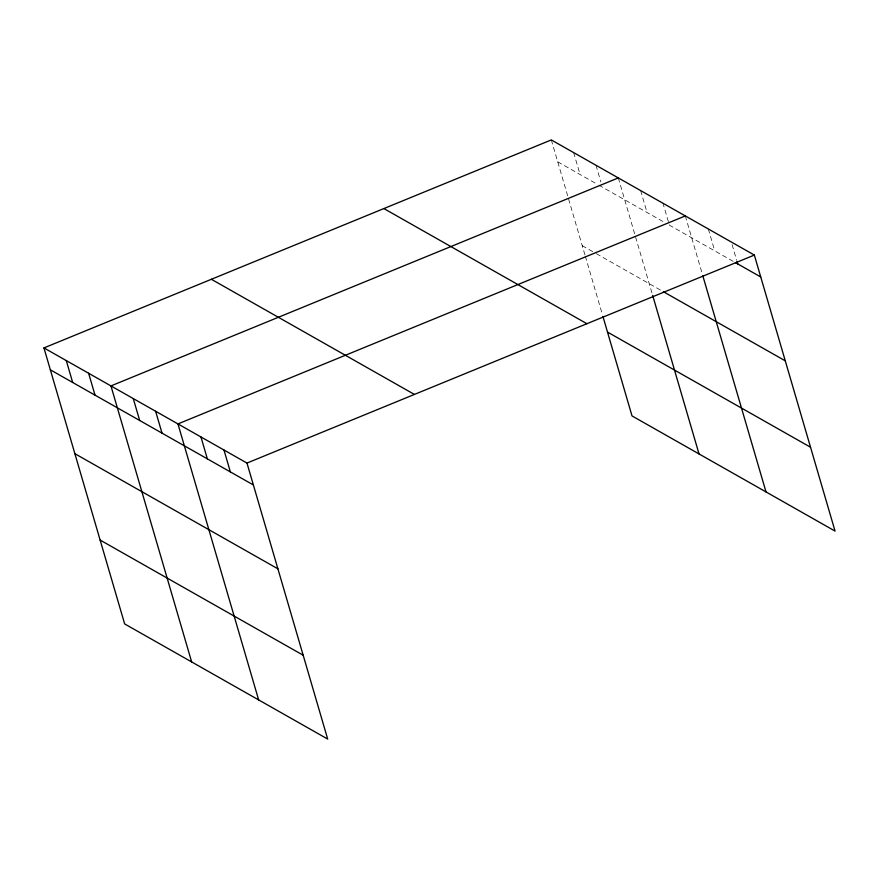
<?xml version="1.0" encoding="UTF-8"?>
<svg xmlns="http://www.w3.org/2000/svg" width="879" height="879" viewBox="0 0 879 879"><rect width="100%" height="100%" fill="white"/><g stroke="black" fill="none" stroke-linecap="round" stroke-linejoin="round"><path stroke-width="0.66" stroke-dasharray="4.39 3.3" d="M557.715 161.824L597.676 184.491M598.852 185.161L663.502 221.827M733.13 261.316L669.38 225.156L662.975 203.258M582.239 245.68L595.171 253.009M596.347 253.679L662.162 291.015M732.086 244.604L736.602 260.063M708.32 228.979L714.726 250.878M685.312 215.926L702.057 273.193M640.648 190.589L647.054 212.487M618.311 177.921L652.295 294.146M595.984 165.263L600.873 182.008M573.646 152.594L580.052 174.492M551.309 139.926L584.92 254.844M585.304 256.152L602.522 315.056"/><path stroke-width="1.32" d="M43.95 347.919L246.977 463.068L327.691 739.074L124.653 623.925L43.95 347.919L551.309 139.926L754.347 255.075L835.05 531.081L632.023 415.932L602.906 316.363M618.311 177.921L110.952 385.925L191.655 661.92M685.312 215.926L177.954 423.92L258.657 699.926M246.977 463.068L754.347 255.075M735.437 262.612L760.742 276.973M663.337 291.674L785.266 360.829M607.499 332.075L810.526 447.224M383.881 208.565L586.908 323.714M211.378 279.28L414.405 394.429M50.356 369.817L253.383 484.966M74.869 453.674L277.907 568.823M100.14 540.069L303.167 655.218M736.987 261.349L737.734 263.92M702.826 275.819L766.016 491.921M652.679 295.454L699.025 453.927M223.969 450.026L230.375 471.924M200.961 436.973L207.367 458.871M155.616 411.251L162.022 433.149M133.278 398.594L139.684 420.492M88.614 373.256L95.02 395.154M66.288 360.588L72.682 382.486"/></g></svg>
